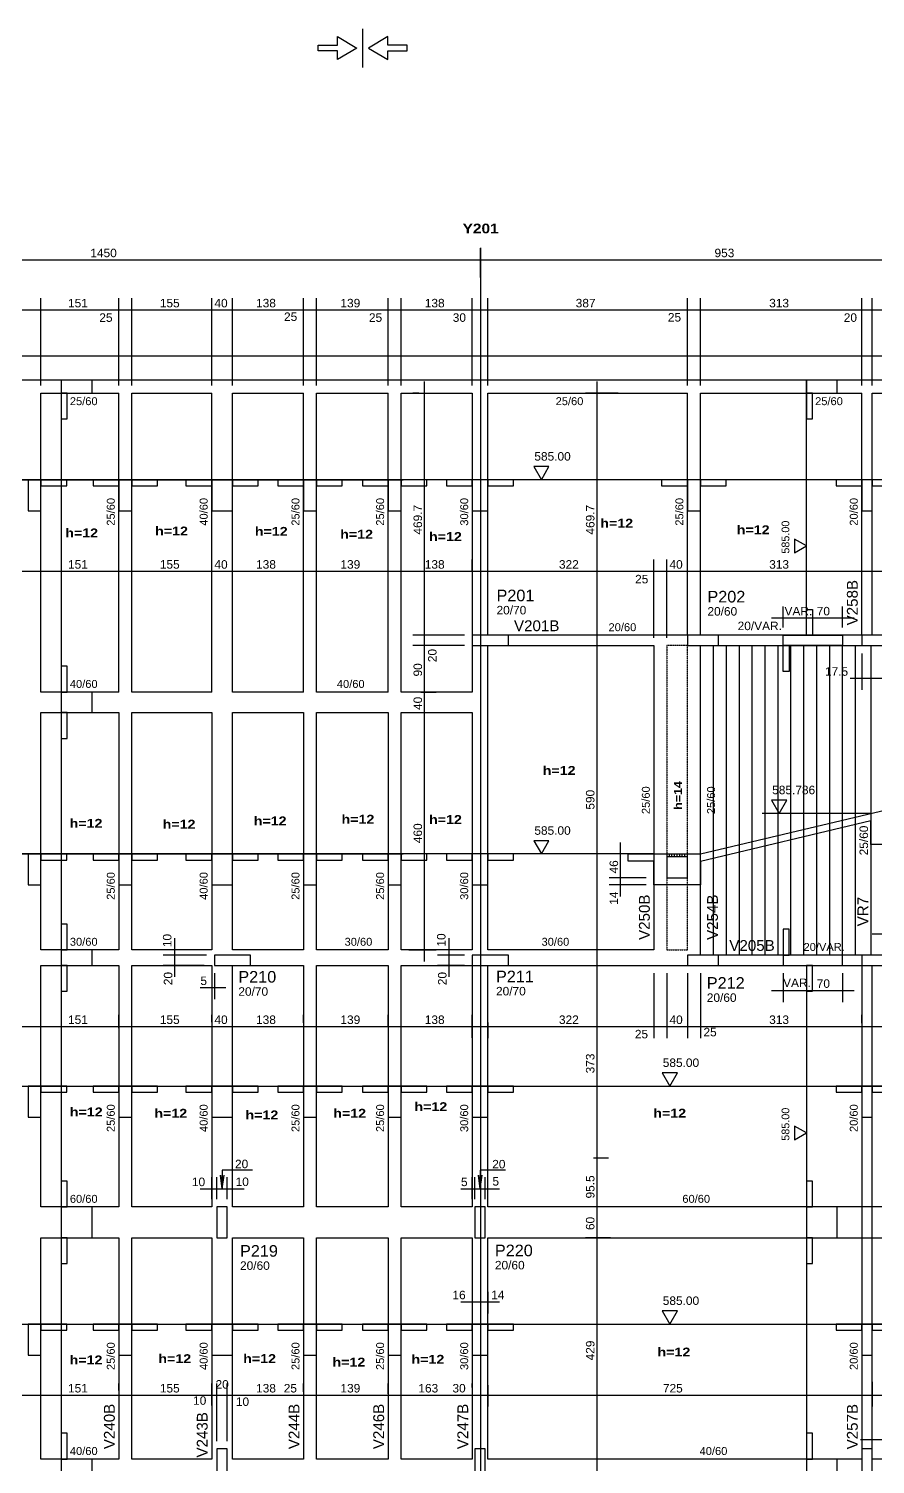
# Model space of a CAD drawing. Extents: x 618 to 9052, y 0 to 6750.
# Drawn here: x 2720 to 4361, y 3966 to 6750 of the extents above; entities that cross this region are included whole.
import ezdxf

# ---------------------------------------------------------------- set-up
doc = ezdxf.new("R2010")
doc.units = 0
doc.header["$MEASUREMENT"] = 0
for name, pattern in [('ESTILO_TQS_0002', [0.4, 0.1, -0.3]), ('ESTILO_TQS_0006', [0.3, 0.2, -0.1]), ('ESTILO_TQS_0007', [2.1, 1.5, -0.2, 0.2, -0.2])]:
    doc.linetypes.add(name, pattern=pattern)
for name, color, linetype in [('MTH-179', 1, 'CONTINUOUS'), ('MTH-18', 1, 'CONTINUOUS'), ('MTH-202', 1, 'CONTINUOUS'), ('MTH-224', 4, 'CONTINUOUS'), ('MTH-230', 1, 'CONTINUOUS'), ('MTH-COTAS7', 31, 'CONTINUOUS'), ('MTH-DIM-PILAR', 3, 'CONTINUOUS'), ('MTH-DIM-VIGA', 3, 'CONTINUOUS'), ('MTH-EIXO-214', 4, 'CONTINUOUS'), ('MTH-EIXO-215', 1, 'CONTINUOUS'), ('MTH-FACE-VIGA', 7, 'CONTINUOUS'), ('MTH-LINHA-SEÇÃO', 16, 'CONTINUOUS'), ('MTH-PILAR-SEGUE', 5, 'CONTINUOUS'), ('MTH-TIT1-VIGA', 5, 'CONTINUOUS'), ('MTH-TXT', 4, 'CONTINUOUS'), ('MTH-TXT-NEGRITO', 5, 'CONTINUOUS'), ('MTH-VIGA-INVERTIDA', 7, 'ESTILO_TQS_0002')]:
    doc.layers.add(name, color=color, linetype=linetype)
doc.styles.add('TQS_ARIAL', font='arial.ttf')
doc.styles.add('TQS_ARIAL_BLACK', font='ariblk.ttf')

msp = doc.modelspace()

# ---------------------------------------------------------------- linework, layer by layer
at = {"layer": 'MTH-179', "linetype": 'Continuous'}
msp.add_line((3367.504952, 6675.003475), (3367.504952, 6750.003475), dxfattribs=at)
for points in [[(3356.253853, 6712.503475), (3318.753853, 6690.003475), (3318.753853, 6706.878475), (3281.253853, 6706.878475), (3281.253853, 6718.128475), (3318.753853, 6718.128475), (3318.753853, 6735.003475), (3356.253853, 6712.503475)], [(3378.753853, 6712.503475), (3416.253853, 6690.003475), (3416.253853, 6706.878475), (3453.753853, 6706.878475), (3453.753853, 6718.128475), (3416.253853, 6718.128475), (3416.253853, 6735.003475), (3378.753853, 6712.503475)]]:
    msp.add_lwpolyline(points, dxfattribs=at)
at = {"layer": 'MTH-18', "linetype": 'Continuous'}
for p, q in [((3956.765118, 5149.723693), (3996.765106, 5149.723693)), ((3956.765118, 5144.723693), (3996.765106, 5144.723693)), ((3961.765118, 5144.723693), (3961.765118, 5149.723693)), ((3966.765118, 5144.723693), (3966.765118, 5149.723693)), ((3971.765118, 5144.723693), (3971.765118, 5149.723693)), ((3976.765118, 5144.723693), (3976.765118, 5149.723693)), ((3981.765118, 5144.723693), (3981.765118, 5149.723693)), ((3986.765118, 5144.723693), (3986.765118, 5149.723693)), ((3991.765118, 5144.723693), (3991.765118, 5149.723693))]:
    msp.add_line(p, q, dxfattribs=at)
at = {"layer": 'MTH-224', "linetype": 'Continuous'}
for points in [[(3698.835664, 5900.757268), (3713.558168, 5875.257268), (3728.28058, 5900.757268), (3698.835664, 5900.757268)], [(4204.239822, 5733.760991), (4227.187527, 5747.010496), (4204.239822, 5760.258682), (4204.239822, 5733.760991)], [(4159.797591, 5253.819645), (4174.520094, 5228.319645), (4189.242507, 5253.819645), (4159.797591, 5253.819645)], [(3698.835664, 5175.223693), (3713.558168, 5149.723693), (3728.28058, 5175.223693), (3698.835664, 5175.223693)], [(3947.764634, 4724.968199), (3962.487138, 4699.468199), (3977.20955, 4724.968199), (3947.764634, 4724.968199)], [(4204.239822, 4595.355916), (4227.187527, 4608.605421), (4204.239822, 4621.853608), (4204.239822, 4595.355916)], [(3947.764634, 4263.4885), (3962.487138, 4237.9885), (3977.20955, 4263.4885), (3947.764634, 4263.4885)]]:
    msp.add_lwpolyline(points, dxfattribs=at)
at = {"layer": 'MTH-230', "linetype": 'Continuous'}
for p, q in [((4046.765118, 5553.718199), (4046.765118, 4953.718199)), ((4071.765118, 5553.718199), (4071.765118, 4953.718199)), ((4096.765118, 5553.718199), (4096.765118, 4953.718199)), ((4121.765118, 5553.718199), (4121.765118, 4953.718199)), ((4146.765118, 5553.718199), (4146.765118, 4953.718199)), ((4171.765118, 5553.718199), (4171.765118, 4953.718199)), ((4196.765118, 5553.718199), (4196.765118, 4953.718199)), ((4221.765118, 5553.718199), (4221.765118, 4953.718199)), ((4246.765118, 5553.718199), (4246.765118, 4953.718199)), ((4271.765118, 5553.718199), (4271.765118, 4953.718199)), ((4296.765118, 5553.718199), (4296.765118, 4953.718199)), ((4321.765118, 5553.718199), (4321.765118, 4953.718199)), ((4352.283294, 5228.319645), (4141.65501, 5228.319645))]:
    msp.add_line(p, q, dxfattribs=at)
at = {"layer": 'MTH-COTAS7', "linetype": 'Continuous'}
for p, q in [((3595.782195, 6267.73445), (3595.782195, 6324.451479)), ((3595.782195, 6267.73445), (3595.782195, 6324.451479)), ((2123.282195, 6301.951479), (3618.282195, 6301.951479)), ((3573.282195, 6301.951479), (4571.282195, 6301.951479)), ((2743.783294, 6058.395893), (2743.783294, 6227.203221)), ((2743.783294, 6058.395893), (2743.783294, 6227.203221)), ((2894.783294, 6058.395893), (2894.783294, 6227.203221)), ((2894.783294, 6058.395893), (2894.783294, 6227.203221)), ((2919.783294, 6058.395893), (2919.783294, 6227.203221)), ((2919.783294, 6058.395893), (2919.783294, 6227.203221)), ((3074.783294, 6058.395893), (3074.783294, 6227.203221)), ((3074.783294, 6058.395893), (3074.783294, 6227.203221)), ((3114.783294, 6058.395893), (3114.783294, 6227.203221)), ((3114.783294, 6058.395893), (3114.783294, 6227.203221)), ((3252.783294, 6058.395893), (3252.783294, 6227.203221)), ((3252.783294, 6058.395893), (3252.783294, 6227.203221)), ((3277.783294, 6058.395893), (3277.783294, 6227.203221)), ((3277.783294, 6058.395893), (3277.783294, 6227.203221)), ((3416.783294, 6058.395893), (3416.783294, 6227.203221)), ((3416.783294, 6058.395893), (3416.783294, 6227.203221)), ((3441.783294, 6058.395893), (3441.783294, 6227.203221)), ((3441.783294, 6058.395893), (3441.783294, 6227.203221)), ((3579.783294, 6058.395893), (3579.783294, 6227.203221)), ((3579.783294, 6058.395893), (3579.783294, 6227.203221)), ((3609.783294, 6058.395893), (3609.783294, 6227.203221)), ((3609.783294, 6058.395893), (3609.783294, 6227.203221)), ((3996.765118, 6058.395893), (3996.765118, 6227.203221)), ((3996.765118, 6058.395893), (3996.765118, 6227.203221)), ((4021.765118, 6058.395893), (4021.765118, 6227.203221)), ((4021.765118, 6058.395893), (4021.765118, 6227.203221)), ((4334.783294, 6058.395893), (4334.783294, 6227.203221)), ((4334.783294, 6058.395893), (4334.783294, 6227.203221)), ((4354.783294, 6058.395893), (4354.783294, 6227.203221)), ((4354.783294, 6058.395893), (4354.783294, 6227.203221)), ((2542.282865, 6204.703221), (2741.283294, 6204.703221)), ((2696.283294, 6204.703221), (2766.283294, 6204.703221)), ((2721.283294, 6204.703221), (2917.283294, 6204.703221)), ((2872.283294, 6204.703221), (2942.283294, 6204.703221)), ((2897.283294, 6204.703221), (3097.283294, 6204.703221)), ((3052.283294, 6204.703221), (3137.283294, 6204.703221)), ((3092.283294, 6204.703221), (3275.283294, 6204.703221)), ((3230.283294, 6204.703221), (3300.283294, 6204.703221)), ((3255.283294, 6204.703221), (3439.283294, 6204.703221)), ((3394.283294, 6204.703221), (3464.283294, 6204.703221)), ((3419.283294, 6204.703221), (3602.283294, 6204.703221)), ((3557.283294, 6204.703221), (3632.283294, 6204.703221)), ((3587.283294, 6204.703221), (4019.265118, 6204.703221)), ((3974.265118, 6204.703221), (4044.265118, 6204.703221)), ((3999.265118, 6204.703221), (4357.283294, 6204.703221)), ((4312.283294, 6204.703221), (4377.283294, 6204.703221)), ((4332.283294, 6204.703221), (4571.282195, 6204.703221)), ((3476.440549, 6043.395893), (3464.78235, 6043.395893)), ((3487.28235, 5551.218199), (3487.28235, 6065.895893)), ((3862.399662, 6043.395893), (3798.951596, 6043.395893)), ((3821.451596, 5551.218199), (3821.451596, 6065.895893)), ((2743.783294, 5686.789457), (2743.783294, 5720.468199)), ((2894.783294, 5689.809242), (2894.783294, 5720.468199)), ((2919.783294, 5687.292754), (2919.783294, 5720.468199)), ((3074.783294, 5679.74329), (3074.783294, 5720.468199)), ((3074.783294, 5679.74329), (3074.783294, 5720.468199)), ((3114.783294, 5684.776266), (3114.783294, 5720.468199)), ((3114.783294, 5684.776266), (3114.783294, 5720.468199)), ((3252.783294, 5691.555685), (3252.783294, 5720.468199)), ((3277.783294, 5691.555685), (3277.783294, 5720.468199)), ((3416.783294, 5691.555685), (3416.783294, 5720.468199)), ((3441.783294, 5691.555685), (3441.783294, 5720.468199)), ((3579.783294, 5698.123079), (3579.783294, 5720.468199)), ((3609.783294, 5661.594625), (3609.783294, 5720.468199)), ((3931.765118, 5568.718199), (3931.765118, 5720.468199)), ((3931.765118, 5568.718199), (3931.765118, 5720.468199)), ((3956.765118, 5568.718199), (3956.765118, 5720.468199)), ((3956.765118, 5568.718199), (3956.765118, 5720.468199)), ((3996.765118, 5697.40568), (3996.765118, 5720.468199)), ((4021.765118, 5689.186173), (4021.765118, 5720.468199)), ((4334.783294, 5709.834494), (4334.783294, 5720.468199)), ((4354.783294, 5680.951244), (4354.783294, 5720.468199)), ((2542.282865, 5697.968199), (2741.283294, 5697.968199)), ((2721.283294, 5697.968199), (2917.283294, 5697.968199)), ((2897.283294, 5697.968199), (3097.283294, 5697.968199)), ((3052.283294, 5697.968199), (3137.283294, 5697.968199)), ((3092.283294, 5697.968199), (3275.283294, 5697.968199)), ((3255.283294, 5697.968199), (3439.283294, 5697.968199)), ((3419.283294, 5697.968199), (3602.283294, 5697.968199)), ((3587.283294, 5697.968199), (3954.265118, 5697.968199)), ((3909.265118, 5697.968199), (3979.265118, 5697.968199)), ((3934.265118, 5697.968199), (4019.265118, 5697.968199)), ((3999.265118, 5697.968199), (4357.283294, 5697.968199)), ((4332.283294, 5697.968199), (4571.282195, 5697.968199)), ((4182.187527, 5588.718199), (4182.187527, 5629.887885)), ((4227.187527, 5613.718199), (4227.187527, 5629.887885)), ((4227.187527, 5613.718199), (4227.187527, 5629.887885)), ((4297.187527, 5588.718199), (4297.187527, 5629.887885)), ((3487.28235, 5531.218199), (3487.28235, 5596.218199)), ((4159.687527, 5607.387885), (4249.687527, 5607.387885)), ((4204.687527, 5607.387885), (4319.687527, 5607.387885)), ((3564.783294, 5573.718199), (3464.78235, 5573.718199)), ((3564.783294, 5573.718199), (3464.78235, 5573.718199)), ((3487.28235, 5441.218199), (3487.28235, 5576.218199)), ((3832.221097, 5573.718199), (3798.951596, 5573.718199)), ((3821.451596, 4941.218199), (3821.451596, 5576.218199)), ((3564.783294, 5553.718199), (3464.78235, 5553.718199)), ((3564.783294, 5553.718199), (3464.78235, 5553.718199)), ((3829.091319, 5553.718199), (3843.951596, 5553.718199)), ((4334.783294, 5538.718199), (4334.783294, 5467.830586)), ((4352.283294, 5528.061992), (4352.283294, 5467.830586)), ((3487.28235, 5401.218199), (3487.28235, 5486.218199)), ((4312.283294, 5490.330586), (4374.783294, 5490.330586)), ((3564.783294, 5463.718199), (3464.78235, 5463.718199)), ((3479.78235, 5463.718199), (3509.78235, 5463.718199)), ((3487.28235, 4941.218199), (3487.28235, 5446.218199)), ((3456.783294, 5423.718199), (3509.78235, 5423.718199)), ((3485.798653, 5423.718199), (3509.78235, 5423.718199)), ((3867.259532, 5081.223693), (3867.259532, 5172.223693)), ((3866.765118, 5149.723693), (3844.759532, 5149.723693)), ((3867.259532, 5067.223693), (3867.259532, 5126.223693)), ((3916.765118, 5103.723693), (3844.759532, 5103.723693)), ((3916.765118, 5103.723693), (3844.759532, 5103.723693)), ((3916.765118, 5089.723693), (3844.759532, 5089.723693)), ((3003.297934, 4931.2182), (3003.297934, 4986.218199)), ((3534.740684, 4931.218199), (3534.740684, 4986.218199)), ((4354.783294, 4995.00749), (4417.283294, 4995.00749)), ((3059.783294, 4963.718199), (2980.797934, 4963.718199)), ((3003.297934, 4911.218199), (3003.297934, 4976.2182)), ((3456.783294, 4963.718199), (3509.78235, 4963.718199)), ((3564.783294, 4963.718199), (3512.240684, 4963.718199)), ((3534.740684, 4911.218199), (3534.740684, 4976.218199)), ((3836.70413, 4963.718199), (3798.951596, 4963.718199)), ((3821.451596, 4538.235466), (3821.451596, 4956.218199)), ((3064.783294, 4953.7182), (2980.797934, 4953.7182)), ((3064.783294, 4953.7182), (2980.797934, 4953.7182)), ((3059.783294, 4933.718199), (2980.797934, 4933.718199)), ((3564.783294, 4953.718199), (3512.240684, 4953.718199)), ((3564.783294, 4953.718199), (3512.240684, 4953.718199)), ((3564.783294, 4933.718199), (3512.240684, 4933.718199)), ((3835.163455, 4933.718199), (3843.951596, 4933.718199)), ((3074.783294, 4918.718199), (3074.783294, 4868.051968)), ((3079.783294, 4918.7182), (3079.783294, 4868.051968)), ((3931.765118, 4918.718199), (3931.765118, 4792.558111)), ((3931.765118, 4918.718199), (3931.765118, 4792.558111)), ((3956.765118, 4918.718199), (3956.765118, 4792.558111)), ((3956.765118, 4918.718199), (3956.765118, 4792.558111)), ((3996.765118, 4918.718199), (3996.765118, 4792.558111)), ((3996.765118, 4918.718199), (3996.765118, 4792.558111)), ((4021.765118, 4918.718199), (4021.765118, 4792.558111)), ((4021.765118, 4918.718199), (4021.765118, 4792.558111)), ((4182.187527, 4918.718199), (4182.187527, 4862.620847)), ((4297.187527, 4918.718199), (4297.187527, 4862.620847)), ((3052.283294, 4890.551968), (3102.283294, 4890.551968)), ((4159.687527, 4885.120847), (4249.687527, 4885.120847)), ((4204.687527, 4885.120847), (4319.687527, 4885.120847)), ((4227.187527, 4893.718199), (4227.187527, 4862.620847)), ((4227.187527, 4893.718199), (4227.187527, 4862.620847)), ((2743.783294, 4799.992141), (2743.783294, 4837.558111)), ((2894.783294, 4812.049524), (2894.783294, 4837.558111)), ((2919.783294, 4800.661995), (2919.783294, 4837.558111)), ((3074.783294, 4823.437053), (3074.783294, 4837.558111)), ((3074.783294, 4823.437053), (3074.783294, 4837.558111)), ((3114.783294, 4801.33185), (3114.783294, 4837.558111)), ((3114.783294, 4801.33185), (3114.783294, 4837.558111)), ((3252.783294, 4822.43059), (3252.783294, 4837.558111)), ((3277.783294, 4792.084691), (3277.783294, 4837.558111)), ((3416.783294, 4813.854575), (3416.783294, 4837.558111)), ((3441.783294, 4791.424997), (3441.783294, 4837.558111)), ((3579.783294, 4793.404077), (3579.783294, 4837.558111)), ((3609.783294, 4822.558111), (3609.783294, 4792.558111)), ((4334.783294, 4821.618208), (4334.783294, 4837.558111)), ((4354.783294, 4814.887666), (4354.783294, 4837.558111)), ((2542.282865, 4815.058111), (2741.283294, 4815.058111)), ((2721.283294, 4815.058111), (2917.283294, 4815.058111)), ((2897.283294, 4815.058111), (3097.283294, 4815.058111)), ((3052.283294, 4815.058111), (3137.283294, 4815.058111)), ((3092.283294, 4815.058111), (3275.283294, 4815.058111)), ((3255.283294, 4815.058111), (3439.283294, 4815.058111)), ((3419.283294, 4815.058111), (3602.283294, 4815.058111)), ((3587.283294, 4815.058111), (3954.265118, 4815.058111)), ((3909.265118, 4815.058111), (3979.265118, 4815.058111)), ((3934.265118, 4815.058111), (4019.265118, 4815.058111)), ((3974.265118, 4815.058111), (4044.265118, 4815.058111)), ((3999.265118, 4815.058111), (4357.283294, 4815.058111)), ((4332.283294, 4815.058111), (4571.282195, 4815.058111)), ((3821.451596, 4442.718199), (3821.451596, 4583.235466)), ((3814.698477, 4560.735466), (3843.951596, 4560.735466)), ((3814.698477, 4560.735466), (3843.951596, 4560.735466)), ((3074.783294, 4480.218199), (3074.783294, 4523.10984)), ((3084.783294, 4480.218199), (3084.783294, 4523.10984)), ((3084.783294, 4480.218199), (3084.783294, 4523.10984)), ((3104.783294, 4480.218199), (3104.783294, 4523.10984)), ((3104.783294, 4480.218199), (3104.783294, 4523.10984)), ((3114.783294, 4480.218199), (3114.783294, 4523.10984)), ((3579.783294, 4480.218199), (3579.783294, 4523.10984)), ((3584.783294, 4480.218199), (3584.783294, 4523.10984)), ((3584.783294, 4480.218199), (3584.783294, 4523.10984)), ((3604.783294, 4480.218199), (3604.783294, 4523.10984)), ((3604.783294, 4480.218199), (3604.783294, 4523.10984)), ((3609.783294, 4480.218199), (3609.783294, 4523.10984)), ((3052.283294, 4500.60984), (3107.283294, 4500.60984)), ((3062.283294, 4500.60984), (3127.283294, 4500.60984)), ((3082.283294, 4500.60984), (3137.283294, 4500.60984)), ((3557.283294, 4500.60984), (3607.283294, 4500.60984)), ((3562.283294, 4500.60984), (3627.283294, 4500.60984)), ((3582.283294, 4500.60984), (3632.283294, 4500.60984)), ((3821.451596, 4382.718199), (3821.451596, 4487.718199)), ((3844.540531, 4465.218199), (3798.951596, 4465.218199)), ((3844.540531, 4465.218199), (3798.951596, 4465.218199)), ((3821.451596, 3953.718199), (3821.451596, 4427.718199)), ((3827.090857, 4405.218199), (3798.951596, 4405.218199)), ((3847.649613, 4405.218199), (3798.951596, 4405.218199)), ((3609.783294, 4300.727023), (3609.783294, 4258.758411)), ((3557.283294, 4281.258411), (3618.282195, 4281.258411)), ((3573.282195, 4281.258411), (3632.283294, 4281.258411)), ((3595.782195, 4269.70087), (3595.782195, 4258.758411)), ((3595.782195, 4269.70087), (3595.782195, 4258.758411)), ((2743.783294, 4092.010731), (2743.783294, 4122.968199)), ((2894.783294, 4109.465725), (2894.783294, 4122.968199)), ((2919.783294, 4084.826298), (2919.783294, 4122.968199)), ((3074.783294, 4080.170692), (3074.783294, 4122.968199)), ((3074.783294, 4080.170692), (3074.783294, 4122.968199)), ((3084.783294, 4011.218199), (3084.783294, 4122.968199)), ((3084.783294, 4011.218199), (3084.783294, 4122.968199)), ((3104.783294, 4011.218199), (3104.783294, 4122.968199)), ((3104.783294, 4011.218199), (3104.783294, 4122.968199)), ((3114.783294, 4055.387987), (3114.783294, 4122.968199)), ((3114.783294, 4055.387987), (3114.783294, 4122.968199)), ((3252.783294, 4106.356192), (3252.783294, 4122.968199)), ((3252.783294, 4106.356192), (3252.783294, 4122.968199)), ((3277.783294, 4090.925451), (3277.783294, 4122.968199)), ((3277.783294, 4090.925451), (3277.783294, 4122.968199)), ((3416.783294, 4102.615406), (3416.783294, 4122.968199)), ((3416.783294, 4102.615406), (3416.783294, 4122.968199)), ((3579.783294, 4114.791594), (3579.783294, 4122.968199)), ((3579.783294, 4114.791594), (3579.783294, 4122.968199)), ((4354.783294, 4126.052821), (4354.783294, 4077.968199)), ((2542.282865, 4100.468199), (2741.283294, 4100.468199)), ((2721.283294, 4100.468199), (2917.283294, 4100.468199)), ((2897.283294, 4100.468199), (3097.283294, 4100.468199)), ((3052.283294, 4100.468199), (3107.283294, 4100.468199)), ((3062.283294, 4100.468199), (3127.283294, 4100.468199)), ((3082.283294, 4100.468199), (3137.283294, 4100.468199)), ((3092.283294, 4100.468199), (3275.283294, 4100.468199)), ((3230.283294, 4100.468199), (3300.283294, 4100.468199)), ((3255.283294, 4100.468199), (3439.283294, 4100.468199)), ((3394.283294, 4100.468199), (3602.283294, 4100.468199)), ((3557.283294, 4100.468199), (3632.283294, 4100.468199)), ((3587.283294, 4100.468199), (4357.283294, 4100.468199)), ((3609.783294, 4119.425029), (3609.783294, 4077.968199)), ((3609.783294, 4119.425029), (3609.783294, 4077.968199)), ((4332.283294, 4100.468199), (4634.282195, 4100.468199)), ((4334.783294, 4094.138097), (4334.783294, 4077.968199)), ((4332.283294, 4013.954844), (4383.282957, 4013.954844)), ((4354.783294, 4011.218199), (4354.783294, 4036.454844))]:
    msp.add_line(p, q, dxfattribs=at)
for points in [[(3153.72988, 4536.754718), (3095.260604, 4536.754718), (3095.260604, 4500.60984), (3091.834292, 4526.635267), (3095.260604, 4500.60984), (3098.686917, 4526.635267)], [(3644.012056, 4536.754718), (3595.260604, 4536.754718), (3595.260604, 4500.60984), (3591.834292, 4526.635267), (3595.260604, 4500.60984), (3598.686917, 4526.635267)]]:
    msp.add_lwpolyline(points, dxfattribs=at)
at = {"layer": 'MTH-EIXO-214', "linetype": 'ESTILO_TQS_0007'}
msp.add_line((3595.782195, 6324.951479), (3595.782195, 517.214632), dxfattribs=at)
at = {"layer": 'MTH-EIXO-215', "linetype": 'Continuous'}
msp.add_line((1285.761959, 6115.869878), (6437.761474, 6115.869878), dxfattribs=at)
at = {"layer": 'MTH-FACE-VIGA', "linetype": 'Continuous'}
for p, q in [((6390.261497, 6068.395893), (1333.760919, 6068.395893)), ((2743.783294, 5463.718199), (2743.783294, 6043.395893)), ((2743.783294, 6043.395893), (2894.783294, 6043.395893)), ((2894.783294, 5463.718199), (2894.783294, 6043.395893)), ((2919.783294, 5463.718199), (2919.783294, 6043.395893)), ((2919.783294, 6043.395893), (3074.783294, 6043.395893)), ((3074.783294, 5463.718199), (3074.783294, 6043.395893)), ((3114.783294, 5463.718199), (3114.783294, 6043.395893)), ((3114.783294, 6043.395893), (3252.783294, 6043.395893)), ((3252.783294, 5463.718199), (3252.783294, 6043.395893)), ((3277.783294, 5463.718199), (3277.783294, 6043.395893)), ((3277.783294, 6043.395893), (3416.783294, 6043.395893)), ((3416.783294, 5463.718199), (3416.783294, 6043.395893)), ((3441.783294, 5463.718199), (3441.783294, 6043.395893)), ((3441.783294, 6043.395893), (3579.783294, 6043.395893)), ((3609.783294, 6043.395893), (3996.765118, 6043.395893)), ((3996.765118, 5573.718199), (3996.765118, 6043.395893)), ((4021.765118, 5573.718199), (4021.765118, 6043.395893)), ((4021.765118, 6043.395893), (4334.783294, 6043.395893)), ((4334.783294, 5573.718199), (4334.783294, 6043.395893)), ((4354.783294, 5573.718199), (4354.783294, 6043.395893)), ((4354.783294, 6043.395893), (4709.783294, 6043.395893)), ((4352.283294, 5553.718199), (4352.283294, 4953.718199))]:
    msp.add_line(p, q, dxfattribs=at)
for points in [[(3579.783294, 6043.395893), (3579.783294, 5573.718199)], [(3609.783294, 5573.718199), (3609.783294, 6043.395893)], [(3944.265118, 5573.718199), (3649.783294, 5573.718199)], [(3996.765118, 5573.718199), (3944.265118, 5573.718199)], [(4334.783294, 5573.718199), (4056.765118, 5573.718199)], [(3579.783294, 5553.718199), (3579.783294, 5463.718199)], [(3609.783294, 5443.718199), (3609.783294, 5553.718199)], [(3649.783294, 5553.718199), (3931.765118, 5553.718199)], [(3931.765118, 5553.718199), (3931.765118, 4963.718199)], [(4021.765118, 4953.718199), (4021.765118, 5553.718199)], [(4056.765118, 5553.718199), (4334.783294, 5553.718199)], [(2894.783294, 5463.718199), (2743.783294, 5463.718199)], [(3074.783294, 5463.718199), (2919.783294, 5463.718199)], [(3252.783294, 5463.718199), (3114.783294, 5463.718199)], [(3416.783294, 5463.718199), (3277.783294, 5463.718199)], [(3579.783294, 5463.718199), (3441.783294, 5463.718199)], [(3609.783294, 4963.718199), (3609.783294, 5443.718199)], [(2743.783294, 5423.718199), (2894.783294, 5423.718199)], [(2743.783294, 4963.718199), (2743.783294, 5423.718199)], [(2894.783294, 5423.718199), (2894.783294, 4963.718199)], [(2919.783294, 5423.718199), (3074.783294, 5423.718199)], [(2919.783294, 4963.718199), (2919.783294, 5423.718199)], [(3074.783294, 5423.718199), (3074.783294, 4963.718199)], [(3114.783294, 5423.718199), (3252.783294, 5423.718199)], [(3114.783294, 4963.718199), (3114.783294, 5423.718199)], [(3252.783294, 5423.718199), (3252.783294, 4963.718199)], [(3277.783294, 5423.718199), (3416.783294, 5423.718199)], [(3277.783294, 4963.718199), (3277.783294, 5423.718199)], [(3416.783294, 5423.718199), (3416.783294, 4963.718199)], [(3441.783294, 5423.718199), (3579.783294, 5423.718199)], [(3441.783294, 4963.718199), (3441.783294, 5423.718199)], [(3579.783294, 5423.718199), (3579.783294, 4963.718199)], [(2894.783294, 4963.718199), (2743.783294, 4963.718199)], [(3074.783294, 4963.718199), (2919.783294, 4963.718199)], [(3252.783294, 4963.718199), (3114.783294, 4963.718199)], [(3416.783294, 4963.718199), (3277.783294, 4963.718199)], [(3579.783294, 4963.718199), (3441.783294, 4963.718199)], [(3931.765118, 4963.718199), (3609.783294, 4963.718199)], [(2743.783294, 4933.718199), (2894.783294, 4933.718199)], [(2743.783294, 4465.218199), (2743.783294, 4933.718199)], [(2894.783294, 4933.718199), (2894.783294, 4465.218199)], [(2919.783294, 4933.718199), (3074.783294, 4933.718199)], [(2919.783294, 4465.218199), (2919.783294, 4933.718199)], [(3074.783294, 4933.718199), (3074.783294, 4465.218199)], [(3114.783294, 4465.218199), (3114.783294, 4933.7182)], [(3149.783294, 4933.718199), (3252.783294, 4933.718199)], [(3252.783294, 4933.718199), (3252.783294, 4465.218199)], [(3277.783294, 4933.718199), (3416.783294, 4933.718199)], [(3277.783294, 4465.218199), (3277.783294, 4933.718199)], [(3416.783294, 4933.718199), (3416.783294, 4465.218199)], [(3441.783294, 4933.718199), (3579.783294, 4933.718199)], [(3441.783294, 4465.218199), (3441.783294, 4933.718199)], [(3579.783294, 4933.718199), (3579.783294, 4465.218199)], [(3609.783294, 4465.218199), (3609.783294, 4933.718199)], [(3649.783294, 4933.718199), (3944.265118, 4933.718199)], [(3944.265118, 4933.718199), (3996.765118, 4933.718199)], [(4334.783294, 4953.718199), (4056.765118, 4953.718199)], [(4056.765118, 4933.718199), (4334.783294, 4933.718199)], [(4334.783294, 4933.718199), (4334.783294, 4465.218199)], [(4354.783294, 4465.218199), (4354.783294, 4933.718199)], [(2894.783294, 4465.218199), (2743.783294, 4465.218199)], [(3074.783294, 4465.218199), (2919.783294, 4465.218199)], [(3252.783294, 4465.218199), (3114.783294, 4465.218199)], [(3416.783294, 4465.218199), (3277.783294, 4465.218199)], [(3579.783294, 4465.218199), (3441.783294, 4465.218199)], [(4334.783294, 4465.218199), (3609.783294, 4465.218199)], [(4625.782195, 4465.218199), (4354.783294, 4465.218199)], [(2743.783294, 4405.218199), (2894.783294, 4405.218199)], [(2743.783294, 3976.218199), (2743.783294, 4405.218199)], [(2894.783294, 4405.218199), (2894.783294, 3976.218199)], [(2919.783294, 4405.218199), (3074.783294, 4405.218199)], [(2919.783294, 3976.218199), (2919.783294, 4405.218199)], [(3074.783294, 4405.218199), (3074.783294, 3976.218199)], [(3114.783294, 4405.218199), (3252.783294, 4405.218199)], [(3114.783294, 3976.218199), (3114.783294, 4405.218199)], [(3252.783294, 4405.218199), (3252.783294, 3976.218199)], [(3277.783294, 4405.218199), (3416.783294, 4405.218199)], [(3277.783294, 3976.218199), (3277.783294, 4405.218199)], [(3416.783294, 4405.218199), (3416.783294, 3976.218199)], [(3441.783294, 4405.218199), (3579.783294, 4405.218199)], [(3441.783294, 3976.218199), (3441.783294, 4405.218199)], [(3579.783294, 4405.218199), (3579.783294, 3976.218199)], [(3609.783294, 3976.218199), (3609.783294, 4405.218199)], [(3609.783294, 4405.218199), (4334.783294, 4405.218199)], [(4334.783294, 4405.218199), (4334.783294, 3996.218199)], [(4354.783294, 3996.218199), (4354.783294, 4405.218199)], [(4354.783294, 4405.218199), (4611.782195, 4405.218199)], [(2894.783294, 3976.218199), (2743.783294, 3976.218199)], [(3036.282195, 3976.218199), (2919.783294, 3976.218199)], [(3074.783294, 3976.218199), (3036.282195, 3976.218199)], [(3252.783294, 3976.218199), (3114.783294, 3976.218199)], [(3416.783294, 3976.218199), (3277.783294, 3976.218199)], [(3579.783294, 3976.218199), (3441.783294, 3976.218199)], [(3716.277667, 3976.218199), (3609.783294, 3976.218199)], [(3988.281389, 3976.218199), (3716.277667, 3976.218199)], [(4334.783294, 3976.218199), (3988.281389, 3976.218199)], [(4611.782195, 3976.218199), (4354.783294, 3976.218199)]]:
    msp.add_lwpolyline(points, dxfattribs=at)
at = {"layer": 'MTH-LINHA-SEÇÃO', "linetype": 'Continuous'}
for p, q in [((2782.768955, 6068.395893), (2782.768955, 785.505044)), ((4227.187527, 5573.718199), (4227.187527, 6068.395893)), ((1333.760919, 5875.257268), (3445.743172, 5875.257268)), ((6390.261497, 5875.257268), (1348.760919, 5875.257268)), ((1333.760919, 5149.723693), (3445.743172, 5149.723693)), ((3931.765118, 5149.723693), (1348.760919, 5149.723693)), ((4227.187527, 4933.718199), (4227.187527, 786.495418)), ((921.177142, 4699.468199), (6390.261497, 4699.468199)), ((921.177142, 4237.9885), (6390.261497, 4237.9885))]:
    msp.add_line(p, q, dxfattribs=at)
for points in [[(2782.768955, 6068.395893), (2782.768955, 6043.395893), (2842.768955, 6043.395893), (2842.768955, 6068.395893), (2782.768955, 6068.395893)], [(2794.768955, 6043.395893), (2782.768955, 6043.395893), (2782.768955, 5993.395893), (2794.768955, 5993.395893), (2794.768955, 6043.395893)], [(4227.187527, 6068.395893), (4227.187527, 6043.395893), (4287.187527, 6043.395893), (4287.187527, 6068.395893), (4227.187527, 6068.395893)], [(4239.187527, 6043.395893), (4227.187527, 6043.395893), (4227.187527, 5993.395893), (4239.187527, 5993.395893), (4239.187527, 6043.395893)], [(2743.783294, 5875.257268), (2718.783294, 5875.257268), (2718.783294, 5815.257268), (2743.783294, 5815.257268), (2743.783294, 5875.257268)], [(2793.783294, 5863.257268), (2793.783294, 5875.257268), (2743.783294, 5875.257268), (2743.783294, 5863.257268), (2793.783294, 5863.257268)], [(2894.783294, 5863.257268), (2894.783294, 5875.257268), (2844.783294, 5875.257268), (2844.783294, 5863.257268), (2894.783294, 5863.257268)], [(2919.783294, 5875.257268), (2894.783294, 5875.257268), (2894.783294, 5815.257268), (2919.783294, 5815.257268), (2919.783294, 5875.257268)], [(2969.783294, 5863.257268), (2969.783294, 5875.257268), (2919.783294, 5875.257268), (2919.783294, 5863.257268), (2969.783294, 5863.257268)], [(3074.783294, 5863.257268), (3074.783294, 5875.257268), (3024.783294, 5875.257268), (3024.783294, 5863.257268), (3074.783294, 5863.257268)], [(3114.783294, 5875.257268), (3074.783294, 5875.257268), (3074.783294, 5815.257268), (3114.783294, 5815.257268), (3114.783294, 5875.257268)], [(3164.783294, 5863.257268), (3164.783294, 5875.257268), (3114.783294, 5875.257268), (3114.783294, 5863.257268), (3164.783294, 5863.257268)], [(3252.783294, 5863.257268), (3252.783294, 5875.257268), (3202.783294, 5875.257268), (3202.783294, 5863.257268), (3252.783294, 5863.257268)], [(3277.783294, 5875.257268), (3252.783294, 5875.257268), (3252.783294, 5815.257268), (3277.783294, 5815.257268), (3277.783294, 5875.257268)], [(3327.783294, 5863.257268), (3327.783294, 5875.257268), (3277.783294, 5875.257268), (3277.783294, 5863.257268), (3327.783294, 5863.257268)], [(3416.783294, 5863.257268), (3416.783294, 5875.257268), (3366.783294, 5875.257268), (3366.783294, 5863.257268), (3416.783294, 5863.257268)], [(3441.783294, 5875.257268), (3416.783294, 5875.257268), (3416.783294, 5815.257268), (3441.783294, 5815.257268), (3441.783294, 5875.257268)], [(3491.783294, 5863.257268), (3491.783294, 5875.257268), (3441.783294, 5875.257268), (3441.783294, 5863.257268), (3491.783294, 5863.257268)], [(3579.783294, 5863.257268), (3579.783294, 5875.257268), (3529.783294, 5875.257268), (3529.783294, 5863.257268), (3579.783294, 5863.257268)], [(3609.783294, 5875.257268), (3579.783294, 5875.257268), (3579.783294, 5815.257268), (3609.783294, 5815.257268), (3609.783294, 5875.257268)], [(3659.783294, 5863.257268), (3659.783294, 5875.257268), (3609.783294, 5875.257268), (3609.783294, 5863.257268), (3659.783294, 5863.257268)], [(3996.765118, 5863.257268), (3996.765118, 5875.257268), (3946.765118, 5875.257268), (3946.765118, 5863.257268), (3996.765118, 5863.257268)], [(4021.765118, 5875.257268), (3996.765118, 5875.257268), (3996.765118, 5815.257268), (4021.765118, 5815.257268), (4021.765118, 5875.257268)], [(4071.765118, 5863.257268), (4071.765118, 5875.257268), (4021.765118, 5875.257268), (4021.765118, 5863.257268), (4071.765118, 5863.257268)], [(4334.783294, 5863.257268), (4334.783294, 5875.257268), (4284.783294, 5875.257268), (4284.783294, 5863.257268), (4334.783294, 5863.257268)], [(4354.783294, 5875.257268), (4334.783294, 5875.257268), (4334.783294, 5815.257268), (4354.783294, 5815.257268), (4354.783294, 5875.257268)], [(4404.783294, 5863.257268), (4404.783294, 5875.257268), (4354.783294, 5875.257268), (4354.783294, 5863.257268), (4404.783294, 5863.257268)], [(4239.187527, 5573.718199), (4227.187527, 5573.718199), (4227.187527, 5623.718199), (4239.187527, 5623.718199), (4239.187527, 5573.718199)], [(4297.187527, 5553.718199), (4182.187527, 5553.718199), (4182.187527, 5573.718199), (4297.187527, 5573.718199), (4297.187527, 5553.718199)], [(4194.187527, 5503.718199), (4182.187527, 5503.718199), (4182.187527, 5553.718199), (4194.187527, 5553.718199), (4194.187527, 5503.718199)], [(2794.768955, 5513.718199), (2782.768955, 5513.718199), (2782.768955, 5463.718199), (2794.768955, 5463.718199), (2794.768955, 5513.718199)], [(2782.768955, 5463.718199), (2782.768955, 5423.718199), (2842.768955, 5423.718199), (2842.768955, 5463.718199), (2782.768955, 5463.718199)], [(2794.768955, 5423.718199), (2782.768955, 5423.718199), (2782.768955, 5373.718199), (2794.768955, 5373.718199), (2794.768955, 5423.718199)], [(4377.283294, 5219.923514), (4377.283294, 5168.320925), (4352.283294, 5168.320925), (4352.283294, 5213.929774), (4021.765118, 5135.333304), (4021.765118, 5089.723693), (3931.765118, 5089.723693), (3931.765118, 5135.723693), (3881.765118, 5135.723693), (3881.765118, 5149.723693), (3956.765118, 5149.723693), (3956.765118, 5103.723693), (3996.765118, 5103.723693), (3996.765118, 5149.723693), (4021.765118, 5149.723693), (4668.177305, 5303.438732), (4669.799268, 5289.43404), (4377.294316, 5219.877168)], [(2743.783294, 5149.723693), (2718.783294, 5149.723693), (2718.783294, 5089.723693), (2743.783294, 5089.723693), (2743.783294, 5149.723693)], [(2793.783294, 5137.723693), (2793.783294, 5149.723693), (2743.783294, 5149.723693), (2743.783294, 5137.723693), (2793.783294, 5137.723693)], [(2894.783294, 5137.723693), (2894.783294, 5149.723693), (2844.783294, 5149.723693), (2844.783294, 5137.723693), (2894.783294, 5137.723693)], [(2919.783294, 5149.723693), (2894.783294, 5149.723693), (2894.783294, 5089.723693), (2919.783294, 5089.723693), (2919.783294, 5149.723693)], [(2969.783294, 5137.723693), (2969.783294, 5149.723693), (2919.783294, 5149.723693), (2919.783294, 5137.723693), (2969.783294, 5137.723693)], [(3074.783294, 5137.723693), (3074.783294, 5149.723693), (3024.783294, 5149.723693), (3024.783294, 5137.723693), (3074.783294, 5137.723693)], [(3114.783294, 5149.723693), (3074.783294, 5149.723693), (3074.783294, 5089.723693), (3114.783294, 5089.723693), (3114.783294, 5149.723693)], [(3164.783294, 5137.723693), (3164.783294, 5149.723693), (3114.783294, 5149.723693), (3114.783294, 5137.723693), (3164.783294, 5137.723693)], [(3252.783294, 5137.723693), (3252.783294, 5149.723693), (3202.783294, 5149.723693), (3202.783294, 5137.723693), (3252.783294, 5137.723693)], [(3277.783294, 5149.723693), (3252.783294, 5149.723693), (3252.783294, 5089.723693), (3277.783294, 5089.723693), (3277.783294, 5149.723693)], [(3327.783294, 5137.723693), (3327.783294, 5149.723693), (3277.783294, 5149.723693), (3277.783294, 5137.723693), (3327.783294, 5137.723693)], [(3416.783294, 5137.723693), (3416.783294, 5149.723693), (3366.783294, 5149.723693), (3366.783294, 5137.723693), (3416.783294, 5137.723693)], [(3441.783294, 5149.723693), (3416.783294, 5149.723693), (3416.783294, 5089.723693), (3441.783294, 5089.723693), (3441.783294, 5149.723693)], [(3491.783294, 5137.723693), (3491.783294, 5149.723693), (3441.783294, 5149.723693), (3441.783294, 5137.723693), (3491.783294, 5137.723693)], [(3579.783294, 5137.723693), (3579.783294, 5149.723693), (3529.783294, 5149.723693), (3529.783294, 5137.723693), (3579.783294, 5137.723693)], [(3609.783294, 5149.723693), (3579.783294, 5149.723693), (3579.783294, 5089.723693), (3609.783294, 5089.723693), (3609.783294, 5149.723693)], [(3659.783294, 5137.723693), (3659.783294, 5149.723693), (3609.783294, 5149.723693), (3609.783294, 5137.723693), (3659.783294, 5137.723693)], [(2794.768955, 5013.718199), (2782.768955, 5013.718199), (2782.768955, 4963.718199), (2794.768955, 4963.718199), (2794.768955, 5013.718199)], [(4194.187527, 5003.718199), (4182.187527, 5003.718199), (4182.187527, 4953.718199), (4194.187527, 4953.718199), (4194.187527, 5003.718199)], [(2782.768955, 4963.718199), (2782.768955, 4933.718199), (2842.768955, 4933.718199), (2842.768955, 4963.718199), (2782.768955, 4963.718199)], [(2794.768955, 4933.718199), (2782.768955, 4933.718199), (2782.768955, 4883.718199), (2794.768955, 4883.718199), (2794.768955, 4933.718199)], [(4297.187527, 4953.718199), (4182.187527, 4953.718199), (4182.187527, 4933.718199), (4297.187527, 4933.718199), (4297.187527, 4953.718199)], [(4239.187527, 4933.718199), (4227.187527, 4933.718199), (4227.187527, 4883.718199), (4239.187527, 4883.718199), (4239.187527, 4933.718199)], [(2743.783294, 4699.468199), (2718.783294, 4699.468199), (2718.783294, 4639.468199), (2743.783294, 4639.468199), (2743.783294, 4699.468199)], [(2793.783294, 4687.468199), (2793.783294, 4699.468199), (2743.783294, 4699.468199), (2743.783294, 4687.468199), (2793.783294, 4687.468199)], [(2894.783294, 4687.468199), (2894.783294, 4699.468199), (2844.783294, 4699.468199), (2844.783294, 4687.468199), (2894.783294, 4687.468199)], [(2919.783294, 4699.468199), (2894.783294, 4699.468199), (2894.783294, 4639.468199), (2919.783294, 4639.468199), (2919.783294, 4699.468199)], [(2969.783294, 4687.468199), (2969.783294, 4699.468199), (2919.783294, 4699.468199), (2919.783294, 4687.468199), (2969.783294, 4687.468199)], [(3074.783294, 4687.468199), (3074.783294, 4699.468199), (3024.783294, 4699.468199), (3024.783294, 4687.468199), (3074.783294, 4687.468199)], [(3114.783294, 4699.468199), (3074.783294, 4699.468199), (3074.783294, 4639.468199), (3114.783294, 4639.468199), (3114.783294, 4699.468199)], [(3164.783294, 4687.468199), (3164.783294, 4699.468199), (3114.783294, 4699.468199), (3114.783294, 4687.468199), (3164.783294, 4687.468199)], [(3252.783294, 4687.468199), (3252.783294, 4699.468199), (3202.783294, 4699.468199), (3202.783294, 4687.468199), (3252.783294, 4687.468199)], [(3277.783294, 4699.468199), (3252.783294, 4699.468199), (3252.783294, 4639.468199), (3277.783294, 4639.468199), (3277.783294, 4699.468199)], [(3327.783294, 4687.468199), (3327.783294, 4699.468199), (3277.783294, 4699.468199), (3277.783294, 4687.468199), (3327.783294, 4687.468199)], [(3416.783294, 4687.468199), (3416.783294, 4699.468199), (3366.783294, 4699.468199), (3366.783294, 4687.468199), (3416.783294, 4687.468199)], [(3441.783294, 4699.468199), (3416.783294, 4699.468199), (3416.783294, 4639.468199), (3441.783294, 4639.468199), (3441.783294, 4699.468199)], [(3491.783294, 4687.468199), (3491.783294, 4699.468199), (3441.783294, 4699.468199), (3441.783294, 4687.468199), (3491.783294, 4687.468199)], [(3579.783294, 4687.468199), (3579.783294, 4699.468199), (3529.783294, 4699.468199), (3529.783294, 4687.468199), (3579.783294, 4687.468199)], [(3609.783294, 4699.468199), (3579.783294, 4699.468199), (3579.783294, 4639.468199), (3609.783294, 4639.468199), (3609.783294, 4699.468199)], [(3659.783294, 4687.468199), (3659.783294, 4699.468199), (3609.783294, 4699.468199), (3609.783294, 4687.468199), (3659.783294, 4687.468199)], [(4334.783294, 4687.468199), (4334.783294, 4699.468199), (4284.783294, 4699.468199), (4284.783294, 4687.468199), (4334.783294, 4687.468199)], [(4354.783294, 4699.468199), (4334.783294, 4699.468199), (4334.783294, 4639.468199), (4354.783294, 4639.468199), (4354.783294, 4699.468199)], [(4404.783294, 4687.468199), (4404.783294, 4699.468199), (4354.783294, 4699.468199), (4354.783294, 4687.468199), (4404.783294, 4687.468199)], [(2794.768955, 4515.218199), (2782.768955, 4515.218199), (2782.768955, 4465.218199), (2794.768955, 4465.218199), (2794.768955, 4515.218199)], [(4239.187527, 4515.218199), (4227.187527, 4515.218199), (4227.187527, 4465.218199), (4239.187527, 4465.218199), (4239.187527, 4515.218199)], [(2782.768955, 4465.218199), (2782.768955, 4405.218237), (2842.768955, 4405.218237), (2842.768955, 4465.218199), (2782.768955, 4465.218199)], [(4227.187527, 4465.218199), (4227.187527, 4405.218237), (4287.187527, 4405.218237), (4287.187527, 4465.218199), (4227.187527, 4465.218199)], [(2794.768955, 4405.218237), (2782.768955, 4405.218237), (2782.768955, 4355.218237), (2794.768955, 4355.218237), (2794.768955, 4405.218237)], [(4239.187527, 4405.218237), (4227.187527, 4405.218237), (4227.187527, 4355.218237), (4239.187527, 4355.218237), (4239.187527, 4405.218237)], [(2743.783294, 4237.9885), (2718.783294, 4237.9885), (2718.783294, 4177.9885), (2743.783294, 4177.9885), (2743.783294, 4237.9885)], [(2793.783294, 4225.9885), (2793.783294, 4237.9885), (2743.783294, 4237.9885), (2743.783294, 4225.9885), (2793.783294, 4225.9885)], [(2894.783294, 4225.9885), (2894.783294, 4237.9885), (2844.783294, 4237.9885), (2844.783294, 4225.9885), (2894.783294, 4225.9885)], [(2919.783294, 4237.9885), (2894.783294, 4237.9885), (2894.783294, 4177.9885), (2919.783294, 4177.9885), (2919.783294, 4237.9885)], [(2969.783294, 4225.9885), (2969.783294, 4237.9885), (2919.783294, 4237.9885), (2919.783294, 4225.9885), (2969.783294, 4225.9885)], [(3074.783294, 4225.9885), (3074.783294, 4237.9885), (3024.783294, 4237.9885), (3024.783294, 4225.9885), (3074.783294, 4225.9885)], [(3114.783294, 4237.9885), (3074.783294, 4237.9885), (3074.783294, 4177.9885), (3114.783294, 4177.9885), (3114.783294, 4237.9885)], [(3164.783294, 4225.9885), (3164.783294, 4237.9885), (3114.783294, 4237.9885), (3114.783294, 4225.9885), (3164.783294, 4225.9885)], [(3252.783294, 4225.9885), (3252.783294, 4237.9885), (3202.783294, 4237.9885), (3202.783294, 4225.9885), (3252.783294, 4225.9885)], [(3277.783294, 4237.9885), (3252.783294, 4237.9885), (3252.783294, 4177.9885), (3277.783294, 4177.9885), (3277.783294, 4237.9885)], [(3327.783294, 4225.9885), (3327.783294, 4237.9885), (3277.783294, 4237.9885), (3277.783294, 4225.9885), (3327.783294, 4225.9885)], [(3416.783294, 4225.9885), (3416.783294, 4237.9885), (3366.783294, 4237.9885), (3366.783294, 4225.9885), (3416.783294, 4225.9885)], [(3441.783294, 4237.9885), (3416.783294, 4237.9885), (3416.783294, 4177.9885), (3441.783294, 4177.9885), (3441.783294, 4237.9885)], [(3491.783294, 4225.9885), (3491.783294, 4237.9885), (3441.783294, 4237.9885), (3441.783294, 4225.9885), (3491.783294, 4225.9885)], [(3579.783294, 4225.9885), (3579.783294, 4237.9885), (3529.783294, 4237.9885), (3529.783294, 4225.9885), (3579.783294, 4225.9885)], [(3609.783294, 4237.9885), (3579.783294, 4237.9885), (3579.783294, 4177.9885), (3609.783294, 4177.9885), (3609.783294, 4237.9885)], [(3659.783294, 4225.9885), (3659.783294, 4237.9885), (3609.783294, 4237.9885), (3609.783294, 4225.9885), (3659.783294, 4225.9885)], [(4334.783294, 4225.9885), (4334.783294, 4237.9885), (4284.783294, 4237.9885), (4284.783294, 4225.9885), (4334.783294, 4225.9885)], [(4354.783294, 4237.9885), (4334.783294, 4237.9885), (4334.783294, 4177.9885), (4354.783294, 4177.9885), (4354.783294, 4237.9885)], [(4404.783294, 4225.9885), (4404.783294, 4237.9885), (4354.783294, 4237.9885), (4354.783294, 4225.9885), (4404.783294, 4225.9885)], [(2794.768955, 4026.218237), (2782.768955, 4026.218237), (2782.768955, 3976.218237), (2794.768955, 3976.218237), (2794.768955, 4026.218237)], [(4239.187527, 4026.218199), (4227.187527, 4026.218199), (4227.187527, 3976.218199), (4239.187527, 3976.218199), (4239.187527, 4026.218199)], [(2782.768955, 3976.218237), (2782.768955, 3936.218237), (2842.768955, 3936.218237), (2842.768955, 3976.218237), (2782.768955, 3976.218237)], [(4227.187527, 3976.218199), (4227.187527, 3936.218237), (4287.187527, 3936.218237), (4287.187527, 3976.218199), (4227.187527, 3976.218199)]]:
    msp.add_lwpolyline(points, dxfattribs=at)
at = {"layer": 'MTH-PILAR-SEGUE', "linetype": 'Continuous'}
for points in [[(3649.783294, 5553.718199), (3649.783294, 5573.718199), (3579.783294, 5573.718199), (3579.783294, 5553.718199), (3649.783294, 5553.718199)], [(3996.765118, 5573.718199), (3996.765118, 5553.718199), (4056.765118, 5553.718199), (4056.765118, 5573.718199), (3996.765118, 5573.718199)], [(4334.783294, 5573.718199), (4334.783294, 5553.718199), (4394.783294, 5553.718199), (4394.783294, 5573.718199), (4334.783294, 5573.718199)], [(3149.783294, 4933.7182), (3149.783294, 4953.7182), (3079.783294, 4953.7182), (3079.783294, 4933.7182), (3149.783294, 4933.7182)], [(3649.783294, 4933.718199), (3649.783294, 4953.718199), (3579.783294, 4953.718199), (3579.783294, 4933.718199), (3649.783294, 4933.718199)], [(3996.765118, 4953.718199), (3996.765118, 4933.718199), (4056.765118, 4933.718199), (4056.765118, 4953.718199), (3996.765118, 4953.718199)], [(4334.783294, 4953.718199), (4334.783294, 4933.718199), (4394.783294, 4933.718199), (4394.783294, 4953.718199), (4334.783294, 4953.718199)], [(3084.783294, 4405.218199), (3104.783294, 4405.218199), (3104.783294, 4465.218199), (3084.783294, 4465.218199), (3084.783294, 4405.218199)], [(3584.783294, 4405.218199), (3604.783294, 4405.218199), (3604.783294, 4465.218199), (3584.783294, 4465.218199), (3584.783294, 4405.218199)], [(4334.783294, 4405.218199), (4354.783294, 4405.218199), (4354.783294, 4465.218199), (4334.783294, 4465.218199), (4334.783294, 4405.218199)], [(3084.783294, 3936.218199), (3104.783294, 3936.218199), (3104.783294, 3996.218199), (3084.783294, 3996.218199), (3084.783294, 3936.218199)], [(3584.783294, 3936.218199), (3604.783294, 3936.218199), (3604.783294, 3996.218199), (3584.783294, 3996.218199), (3584.783294, 3936.218199)], [(4334.783294, 3936.218199), (4354.783294, 3936.218199), (4354.783294, 3996.218199), (4334.783294, 3996.218199), (4334.783294, 3936.218199)]]:
    msp.add_lwpolyline(points, dxfattribs=at)
at = {"layer": 'MTH-VIGA-INVERTIDA', "linetype": 'ESTILO_TQS_0006'}
for p, q in [((3996.765118, 5553.718199), (3956.765118, 5553.718199)), ((3956.765118, 5553.718199), (3956.765118, 4963.718199)), ((3996.765118, 4963.718199), (3996.765118, 5553.718199)), ((3956.765118, 4963.718199), (3996.765118, 4963.718199))]:
    msp.add_line(p, q, dxfattribs=at)

# ---------------------------------------------------------------- texts
at = {"layer": 'MTH-202', "linetype": 'Continuous', "style": 'TQS_ARIAL'}
for s, p in [('P201', (3626.71733, 5639.726312)), ('P202', (4035.483998, 5637.399692)), ('P210', (3126.330294, 4900.223229)), ('P211', (3625.716053, 4900.884061)), ('P212', (4034.2598, 4888.330843)), ('P219', (3129.583395, 4368.707552)), ('P220', (3623.543637, 4369.559737))]:
    msp.add_text(s, height=22.5, dxfattribs=at).set_placement(p)
at = {"layer": 'MTH-COTAS7', "linetype": 'Continuous', "style": 'TQS_ARIAL'}
for s, p in [('1450', (2839.432195, 6306.901479)), ('953', (4049.182195, 6306.901479)), ('151', (2796.183294, 6209.653221)), ('155', (2974.183294, 6209.653221)), ('40', (3079.933294, 6209.653221)), ('138', (3160.683294, 6209.653221)), ('139', (3324.183294, 6209.653221)), ('138', (3487.683294, 6209.653221)), ('387', (3780.174206, 6209.653221)), ('313', (4155.174206, 6209.653221)), ('25', (2856.856396, 6181.571517)), ('25', (3214.856396, 6183.290805)), ('25', (3379.429492, 6181.571517)), ('30', (3541.856396, 6181.571517)), ('25', (3958.838219, 6182.144613)), ('20', (4299.721876, 6181.571517)), ('151', (2796.183294, 5702.918199)), ('155', (2974.183294, 5702.918199)), ('40', (3079.933294, 5702.918199)), ('138', (3160.683294, 5702.918199)), ('139', (3324.183294, 5702.918199)), ('138', (3487.683294, 5702.918199)), ('322', (3747.674206, 5702.918199)), ('40', (3961.915118, 5702.918199)), ('313', (4155.174206, 5702.918199)), ('25', (3895.271803, 5674.423357)), ('VAR.', (4184.873384, 5612.337885)), ('70', (4247.337527, 5612.337885)), ('17.5', (4263.2833, 5495.280586)), ('5', (3052.7833, 4895.501968)), ('VAR.', (4182.167094, 4891.624751)), ('70', (4247.337527, 4890.070847)), ('151', (2796.183294, 4820.008111)), ('155', (2974.183294, 4820.008111)), ('40', (3079.933294, 4820.008111)), ('138', (3160.683294, 4820.008111)), ('139', (3324.183294, 4820.008111)), ('138', (3487.683294, 4820.008111)), ('322', (3747.674206, 4820.008111)), ('40', (3961.915118, 4820.008111)), ('313', (4155.174206, 4820.008111)), ('25', (3894.816098, 4792.090566)), ('25', (4027.764311, 4796.03429)), ('20', (3119.857614, 4540.288882)), ('20', (3618.357264, 4539.910499)), ('10', (3036.2833, 4505.55984)), ('10', (3121.006027, 4505.729842)), ('5', (3557.7833, 4505.55984)), ('5', (3618.832677, 4506.592878)), ('16', (3541.2833, 4286.208411)), ('14', (3616.453427, 4286.355598)), ('151', (2796.183294, 4105.418199)), ('155', (2974.183294, 4105.418199)), ('20', (3082.103769, 4112.848405)), ('138', (3160.683294, 4105.418199)), ('25', (3214.2833, 4105.418199)), ('139', (3324.183294, 4105.418199)), ('163', (3475.183294, 4105.418199)), ('30', (3541.2833, 4105.418199)), ('725', (3949.183294, 4105.418199)), ('10', (3038.632655, 4081.53309)), ('10', (3121.502389, 4079.304051))]:
    msp.add_text(s, height=16.5, dxfattribs=at).set_placement(p)
for s, p in [('469.7', (3482.33235, 5768.957046)), ('469.7', (3816.501596, 5768.957046)), ('20', (3510.450837, 5521.629664)), ('90', (3482.33235, 5493.868199)), ('40', (3482.33235, 5428.868199)), ('590', (3816.501596, 5235.618199)), ('460', (3482.33235, 5170.618199)), ('46', (3862.309532, 5111.873693)), ('14', (3862.309532, 5051.223699)), ('10', (2996.607872, 4968.987962)), ('10', (3527.836234, 4970.092674)), ('20', (2998.347934, 4895.218205)), ('20', (3529.790684, 4895.218205)), ('373', (3816.501596, 4724.126832)), ('95.5', (3816.501596, 4481.626833)), ('60', (3816.501596, 4420.368199)), ('429', (3816.501596, 4167.618199))]:
    msp.add_text(s, height=16.5, rotation=90, dxfattribs=at).set_placement(p)
at = {"layer": 'MTH-DIM-PILAR', "linetype": 'Continuous', "style": 'TQS_ARIAL'}
for s, p in [('20/70', (3626.71733, 5614.226312)), ('20/60', (4035.483998, 5611.899692)), ('20/70', (3126.330294, 4874.723229)), ('20/70', (3625.716053, 4875.384061)), ('20/60', (4034.2598, 4862.830843)), ('20/60', (3129.583395, 4343.207552)), ('20/60', (3623.543637, 4344.059737))]:
    msp.add_text(s, height=16.5, dxfattribs=at).set_placement(p)
at = {"layer": 'MTH-DIM-VIGA', "linetype": 'Continuous', "style": 'TQS_ARIAL'}
for s, height, p in [('25/60', 15.375, (2799.768955, 6020.020893)), ('25/60', 15.375, (3741.273158, 6020.020893)), ('25/60', 15.375, (4244.187527, 6020.020893)), ('20/VAR.', 16.5, (4094.033396, 5583.718199)), ('40/60', 15.375, (2799.768955, 5471.718162)), ('40/60', 15.375, (3317.258878, 5471.718162)), ('30/60', 15.375, (2799.768955, 4971.718162)), ('30/60', 15.375, (3332.199987, 4971.718162)), ('30/60', 15.375, (3713.964069, 4971.718162)), ('60/60', 15.375, (2799.768955, 4473.218162)), ('60/60', 15.375, (3986.860232, 4473.218162)), ('40/60', 15.4, (2799.768955, 3984.218199)), ('40/60', 15.4, (4020.284412, 3984.218199))]:
    msp.add_text(s, height=height, dxfattribs=at).set_placement(p)
for s, height, rotation, p in [('25/60', 15.4, 90, (2886.783294, 5786.257268)), ('40/60', 15.4, 90, (3066.783294, 5786.257268)), ('25/60', 15.4, 90, (3244.783294, 5786.257268)), ('25/60', 15.4, 90, (3408.783294, 5786.257268)), ('30/60', 15.4, 90, (3571.783294, 5786.257268)), ('25/60', 15.4, 90, (3988.765118, 5786.257268)), ('20/60', 15.4, 90, (4326.783294, 5786.257268)), ('20/60', 15.4, 360, (3843.761462, 5581.718199)), ('25/60', 15.4, 90, (3923.765118, 5227.041003)), ('25/60', 15.375, 90, (4050.165118, 5227.041003)), ('25/60', 16.5, 90, (4346.767436, 5146.995416)), ('25/60', 15.4, 90, (2886.783294, 5060.723693)), ('40/60', 15.4, 90, (3066.783294, 5060.723693)), ('25/60', 15.4, 90, (3244.783294, 5060.723693)), ('25/60', 15.4, 90, (3408.783294, 5060.723693)), ('30/60', 15.4, 90, (3571.783294, 5060.723693)), ('20/VAR.', 15.375, 360, (4221.765118, 4961.718199)), ('25/60', 15.4, 90, (2886.783294, 4610.468199)), ('40/60', 15.4, 90, (3066.783294, 4610.468199)), ('25/60', 15.4, 90, (3244.783294, 4610.468199)), ('25/60', 15.4, 90, (3408.783294, 4610.468199)), ('30/60', 15.4, 90, (3571.783294, 4610.468199)), ('20/60', 15.4, 90, (4326.783294, 4610.468199)), ('25/60', 15.4, 90, (2886.783294, 4148.9885)), ('40/60', 15.4, 90, (3066.783294, 4148.9885)), ('25/60', 15.4, 90, (3244.783294, 4148.9885)), ('25/60', 15.4, 90, (3408.783294, 4148.9885)), ('30/60', 15.4, 90, (3571.783294, 4148.9885)), ('20/60', 15.4, 90, (4326.783294, 4148.9885))]:
    msp.add_text(s, height=height, rotation=rotation, dxfattribs=at).set_placement(p)
at = {"layer": 'MTH-TIT1-VIGA', "linetype": 'Continuous', "style": 'TQS_ARIAL'}
for s, height, rotation, p in [('V258B', 21, 90, (4326.783294, 5592.968199)), ('V201B', 21, 360, (3660.533294, 5581.718199)), ('V250B', 21, 90, (3923.765118, 4982.968199)), ('V254B', 21, 90, (4055.765118, 4982.968199)), ('VR7', 21.075, 90, (4347.244664, 5009.363438)), ('V205B', 21, 360, (4077.891848, 4961.718199)), ('V240B', 21, 90, (2886.783294, 3995.468199)), ('V243B', 21, 90, (3066.783294, 3979.218199)), ('V244B', 21, 90, (3244.783294, 3995.468199)), ('V246B', 21, 90, (3408.783294, 3995.468199)), ('V247B', 21, 90, (3571.783294, 3995.468199)), ('V257B', 21, 90, (4326.783294, 3995.088566))]:
    msp.add_text(s, height=height, rotation=rotation, dxfattribs=at).set_placement(p)
at = {"layer": 'MTH-TXT', "linetype": 'Continuous', "style": 'TQS_ARIAL'}
for s, p in [('585.00', (3699.989869, 5912.457662)), ('585.786', (4160.951796, 5265.520039)), ('585.00', (3699.989869, 5186.924087)), ('585.00', (3948.918839, 4736.668593)), ('585.00', (3948.918839, 4275.188894))]:
    msp.add_text(s, height=16.5, dxfattribs=at).set_placement(p)
for p in [(4194.187527, 5732.010496), (4194.187527, 4593.605421)]:
    msp.add_text('585.00', height=15, rotation=90, dxfattribs=at).set_placement(p)
at = {"layer": 'MTH-TXT-NEGRITO', "linetype": 'Continuous', "style": 'TQS_ARIAL_BLACK'}
for s, height, p in [('Y201', 18.75, (3560.904796, 6353.253959)), ('h=12', 17.25, (3827.779502, 5782.495738)), ('h=12', 17.25, (2790.78489, 5763.609774)), ('h=12', 17.25, (2965.001651, 5767.313542)), ('h=12', 17.25, (3158.294147, 5766.63197)), ('h=12', 17.25, (3323.695916, 5761.069757)), ('h=12', 17.25, (3495.876258, 5756.545564)), ('h=12', 17.25, (4092.316011, 5769.726251)), ('h=12', 17.25, (3716.256325, 5303.010757)), ('h=12', 17.25, (2799.218703, 5200.462537)), ('h=12', 17.25, (2979.604296, 5198.746406)), ('h=12', 17.25, (3156.173024, 5205.167087)), ('h=12', 17.25, (3326.321072, 5208.377428)), ('h=12', 17.25, (3495.986971, 5207.831789)), ('h=12', 17.25, (2799.674125, 4640.801572)), ('h=12', 17.25, (2963.552593, 4638.20308)), ('h=12', 17.25, (3140.121322, 4634.992739)), ('h=12', 17.25, (3310.26937, 4638.20308)), ('h=12', 17.25, (3467.576055, 4651.044442)), ('h=12', 17.25, (3930.469476, 4638.43738)), ('h=12', 17.25, (2799.200996, 4159.882318)), ('h=12', 17.25, (2971.254878, 4162.357913)), ('h=12', 17.25, (3135.715426, 4162.461194)), ('h=12', 17.25, (3461.885182, 4161.120116)), ('h=12', 17.25, (3938.68786, 4175.2158)), ('h=12', 17.25, (3308.775562, 4155.748141))]:
    msp.add_text(s, height=height, dxfattribs=at).set_placement(p)
msp.add_text('h=14', height=15, rotation=90, dxfattribs=at).set_placement((3985.896861, 5235.448339))

doc.saveas('drawing.dxf')
